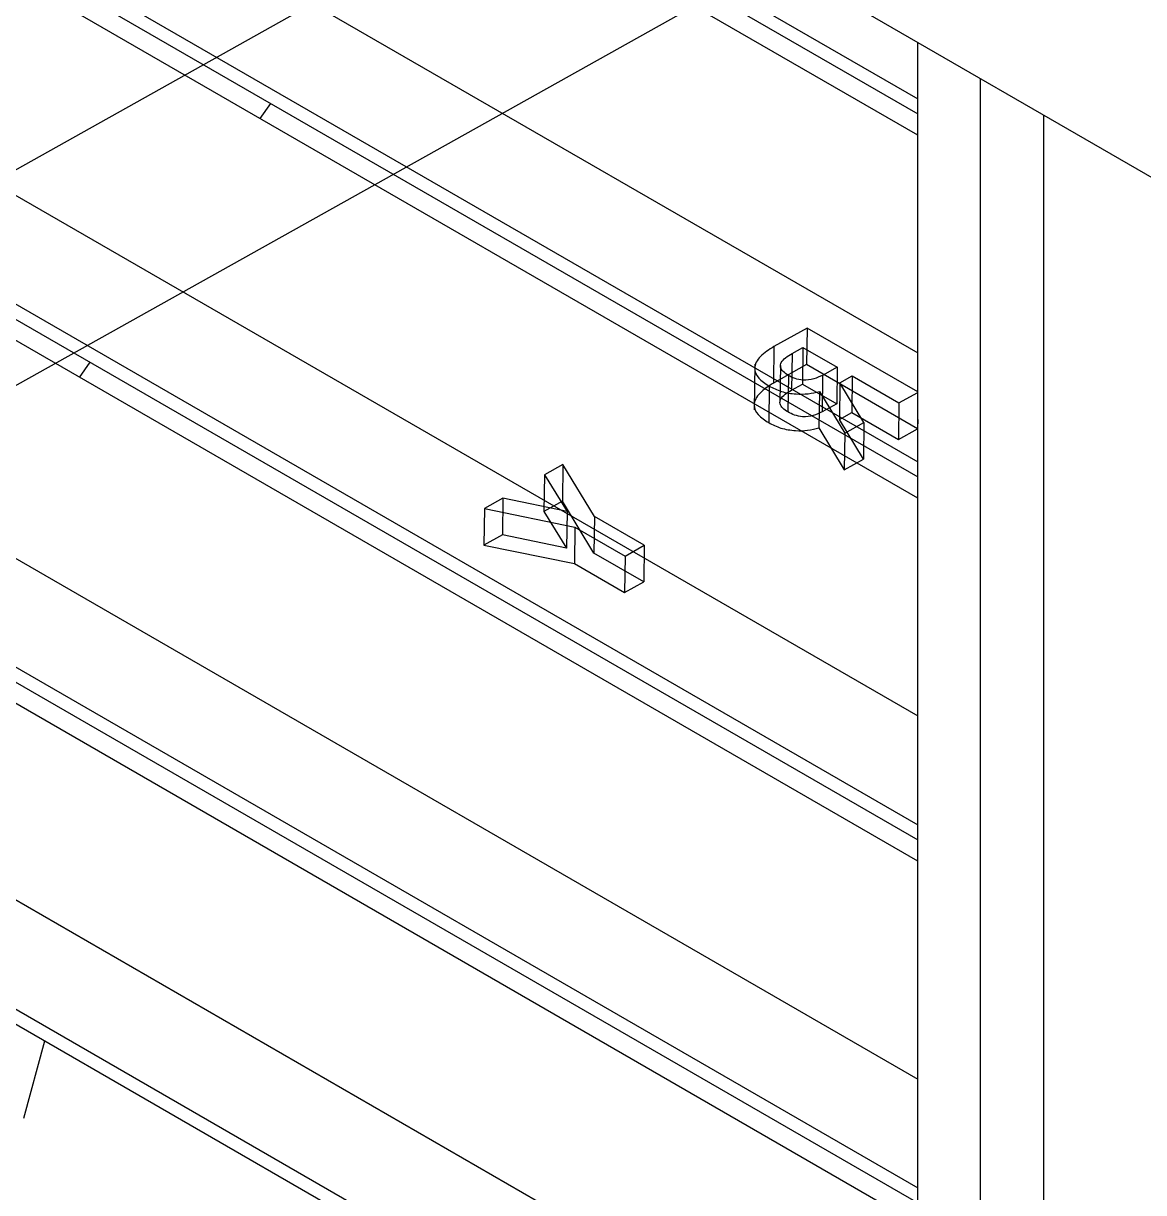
# Model space of a CAD drawing. Header units: millimetres. Extents: x 0 to 293, y 0 to 345.
# Drawn here: x 82.76 to 107.95, y 121.05 to 147.34 of the extents above; entities that cross this region are included whole.
import ezdxf

# ---------------------------------------------------------------- set-up
doc = ezdxf.new("R2010")
doc.units = ezdxf.units.MM

msp = doc.modelspace()

# ---------------------------------------------------------------- linework, layer by layer
at = {"color": 7, "linetype": 'Continuous', "lineweight": 25}
for p, q in [((2.121, 205.077), (108.187, 143.846)), ((102.87, 144.828), (87.961, 153.436)), ((90.789, 152.619), (102.87, 145.644)), ((90.996, 152.161), (102.87, 145.306)), ((76.055, 140.405), (95.405, 151.226)), ((83.718, 150.986), (102.87, 139.93)), ((102.87, 136.664), (80.89, 149.354)), ((99.682, 148.757), (78.143, 136.712)), ((83.718, 148.537), (102.87, 137.48)), ((83.925, 148.079), (102.87, 137.142)), ((76.647, 146.904), (102.87, 131.766)), ((102.87, 115.916), (102.87, 146.916)), ((104.285, 115.099), (104.285, 146.099)), ((88.085, 145.2), (88.323, 145.54)), ((102.87, 128.5), (73.818, 145.271)), ((105.699, 145.283), (105.699, 115.099)), ((76.647, 144.455), (102.87, 129.316)), ((76.854, 143.997), (102.87, 128.978)), ((69.576, 142.822), (102.87, 123.602)), ((104.285, 115.099), (59.03, 141.224)), ((102.87, 120.336), (66.747, 141.189)), ((100.381, 140.491), (99.637, 140.074)), ((100.381, 140.491), (100.37, 139.668)), ((102.87, 139.054), (100.381, 140.491)), ((69.576, 140.373), (102.87, 121.152)), ((69.783, 139.915), (102.87, 120.814)), ((99.637, 140.074), (99.626, 139.251)), ((100.046, 139.919), (100.035, 139.096)), ((100.046, 139.919), (100.29, 140.055)), ((100.29, 140.055), (100.279, 139.232)), ((100.29, 140.055), (101.06, 139.611)), ((84.02, 139.382), (84.258, 139.723)), ((99.206, 139.681), (99.192, 138.652)), ((100.37, 139.668), (99.626, 139.251)), ((99.784, 139.648), (99.772, 138.825)), ((102.868, 138.226), (100.37, 139.668)), ((99.961, 139.426), (99.95, 138.603)), ((100.731, 139.427), (100.72, 138.604)), ((101.06, 139.611), (100.731, 139.427)), ((101.06, 139.611), (101.049, 138.788)), ((101.119, 139.259), (101.398, 139.416)), ((101.398, 139.416), (101.387, 138.593)), ((101.398, 139.416), (102.449, 138.809)), ((99.531, 139.185), (99.52, 138.363)), ((100.035, 139.096), (100.279, 139.232)), ((100.279, 139.232), (101.049, 138.788)), ((101.119, 139.259), (101.108, 138.437)), ((101.659, 138.367), (101.119, 139.259)), ((100.659, 139.067), (100.648, 138.245)), ((100.659, 139.067), (101.228, 138.126)), ((102.449, 138.809), (102.87, 139.044)), ((59.03, 138.775), (104.285, 112.65)), ((101.049, 138.788), (100.72, 138.604)), ((101.108, 138.437), (101.387, 138.593)), ((101.387, 138.593), (102.438, 137.986)), ((102.449, 138.809), (102.438, 137.986)), ((59.237, 138.317), (104.492, 112.192)), ((101.648, 137.544), (101.108, 138.437)), ((101.228, 138.126), (101.659, 138.367)), ((101.659, 138.367), (101.648, 137.544)), ((102.87, 138.431), (102.868, 138.226)), ((100.648, 138.245), (101.217, 137.303)), ((101.228, 138.126), (101.217, 137.303)), ((102.438, 137.986), (102.868, 138.226)), ((101.217, 137.303), (101.648, 137.544)), ((94.89, 137.42), (94.477, 137.189)), ((94.89, 137.42), (94.879, 136.597)), ((95.601, 136.25), (94.89, 137.42)), ((94.477, 137.189), (94.466, 136.366)), ((94.477, 137.189), (94.985, 136.364)), ((93.542, 136.666), (93.125, 136.433)), ((93.542, 136.666), (93.531, 135.843)), ((94.985, 136.364), (93.542, 136.666)), ((94.879, 136.597), (94.466, 136.366)), ((95.59, 135.427), (94.879, 136.597)), ((93.125, 136.433), (93.114, 135.61)), ((93.125, 136.433), (95.163, 136.015)), ((94.466, 136.366), (94.974, 135.541)), ((94.985, 136.364), (94.974, 135.541)), ((95.601, 136.25), (95.59, 135.427)), ((96.719, 135.604), (95.601, 136.25)), ((95.163, 136.015), (95.152, 135.192)), ((95.163, 136.015), (96.29, 135.364)), ((93.531, 135.843), (93.114, 135.61)), ((94.974, 135.541), (93.531, 135.843)), ((93.114, 135.61), (95.152, 135.192)), ((96.708, 134.782), (95.59, 135.427)), ((96.29, 135.364), (96.719, 135.604)), ((96.719, 135.604), (96.708, 134.782)), ((95.152, 135.192), (96.279, 134.542)), ((96.29, 135.364), (96.279, 134.542)), ((96.279, 134.542), (96.708, 134.782)), ((82.769, 122.718), (83.244, 124.458))]:
    msp.add_line(p, q, dxfattribs=at)
for points, knots in [([(99.637, 140.074), (99.527, 140.004), (99.307, 139.864), (99.164, 139.602), (99.269, 139.356), (99.444, 139.242), (99.531, 139.185)], [0, 0, 0, 0, 0.280759, 0.560155, 0.77944, 1, 1, 1, 1]), ([(99.961, 139.426), (99.92, 139.453), (99.837, 139.507), (99.775, 139.61), (99.798, 139.768), (99.944, 139.856), (100.046, 139.919)], [0, 0, 0, 0, 0.187492, 0.374293, 0.560986, 1, 1, 1, 1]), ([(100.731, 139.427), (100.668, 139.397), (100.543, 139.339), (100.309, 139.306), (100.104, 139.351), (100.009, 139.401), (99.961, 139.426)], [0, 0, 0, 0, 0.2805191, 0.5597554, 0.7792183, 1, 1, 1, 1]), ([(99.626, 139.251), (99.516, 139.181), (99.296, 139.041), (99.153, 138.78), (99.258, 138.533), (99.433, 138.419), (99.52, 138.363)], [0, 0, 0, 0, 0.280759, 0.560155, 0.77944, 1, 1, 1, 1]), ([(99.531, 139.185), (99.618, 139.141), (99.791, 139.051), (100.111, 139.001), (100.411, 139.004), (100.577, 139.046), (100.659, 139.067)], [0, 0, 0, 0, 0.2803151, 0.5594507, 0.780022, 1, 1, 1, 1]), ([(99.95, 138.603), (99.909, 138.63), (99.826, 138.684), (99.763, 138.787), (99.787, 138.945), (99.933, 139.034), (100.035, 139.096)], [0, 0, 0, 0, 0.187492, 0.374293, 0.560986, 1, 1, 1, 1]), ([(100.72, 138.604), (100.657, 138.575), (100.532, 138.516), (100.298, 138.483), (100.093, 138.528), (99.998, 138.578), (99.95, 138.603)], [0, 0, 0, 0, 0.2805191, 0.5597554, 0.7792183, 1, 1, 1, 1]), ([(99.52, 138.363), (99.607, 138.318), (99.78, 138.228), (100.1, 138.178), (100.4, 138.182), (100.565, 138.224), (100.648, 138.245)], [0, 0, 0, 0, 0.2803151, 0.5594507, 0.780022, 1, 1, 1, 1])]:
    msp.add_open_spline(points, degree=3, knots=knots, dxfattribs=at)

doc.saveas('drawing.dxf')
